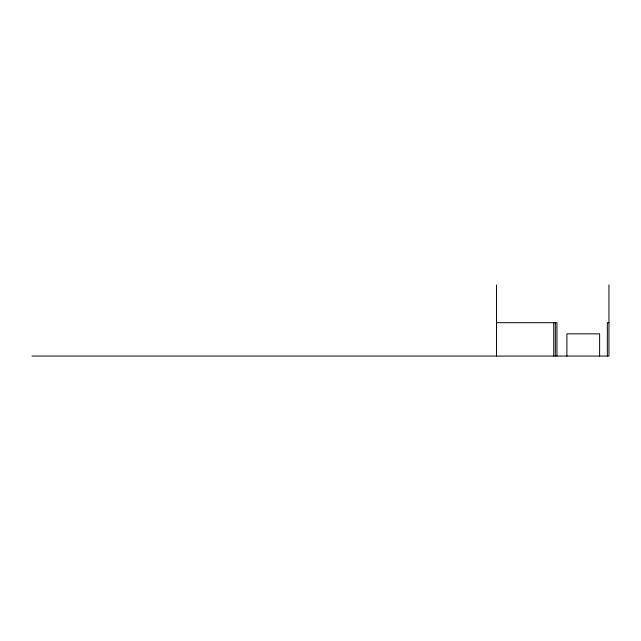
<?xml version="1.0" encoding="UTF-8"?>
<svg xmlns="http://www.w3.org/2000/svg" width="641" height="641" viewBox="0 0 641 641"><rect width="100%" height="100%" fill="white"/><g stroke="black" fill="none" stroke-linecap="round" stroke-linejoin="round"><path stroke-width="0.96" d="M496.479 322.679L556.949 322.679L556.949 356.059M608.95 322.679L607.347 322.679L607.347 356.059M32.05 356.059L608.95 356.059L608.95 284.941M599.615 356.059L599.615 333.833L566.908 333.833L566.908 356.059M555.346 322.679L555.346 356.059M553.752 322.679L553.752 356.059M496.479 284.941L496.479 356.059"/></g></svg>
